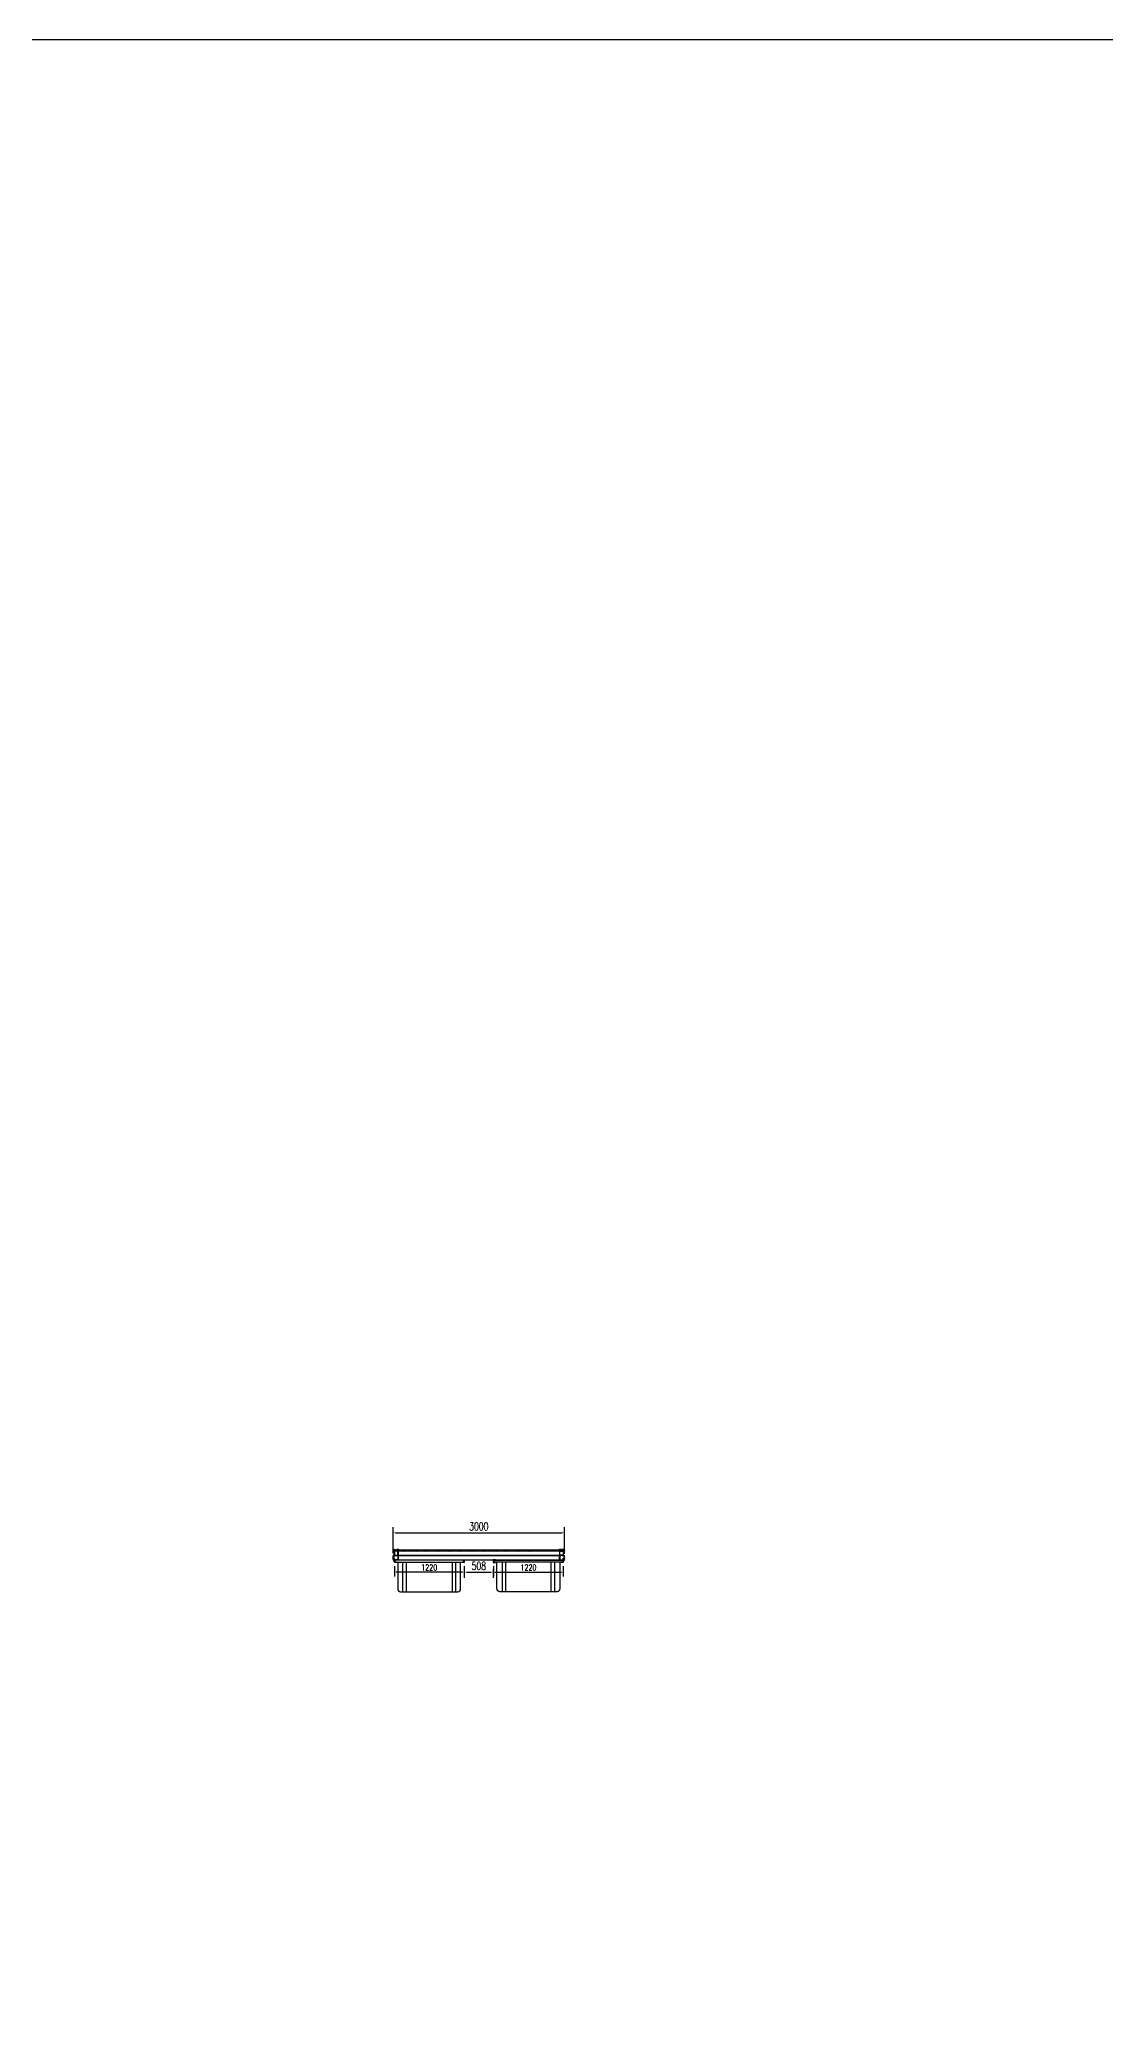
# Model space of a CAD drawing. Header units: millimetres. Extents: x -1905078 to 890385, y 1304549 to 3975677.
# Drawn here: x -1565812 to -1547155, y 1460785 to 1495232 of the extents above; entities that cross this region are included whole.
import ezdxf

# ---------------------------------------------------------------- set-up
doc = ezdxf.new("R2010")
doc.units = ezdxf.units.MM
doc.header["$LTSCALE"] = 1000
doc.layers.get('0').update_dxf_attribs({"linetype": 'CONTINUOUS'})
doc.layers.get('DEFPOINTS').update_dxf_attribs({"linetype": 'CONTINUOUS'})
for name, color, linetype in [('W-STEEL_FRAME钢架', 3, 'CONTINUOUS'), ('W-WOOD_FLOOR木地板', 30, 'CONTINUOUS'), ('浮箱U槽', 5, 'CONTINUOUS'), ('结构', 1, 'CONTINUOUS')]:
    doc.layers.add(name, color=color, linetype=linetype)
doc.styles.add('STANDARD_T3', font='simplex.shx', dxfattribs={"width": 0.7, "bigfont": 'gbcbig.shx'})
doc.dimstyles.new('W&&30', dxfattribs={"dimtxt": 105, "dimasz": 30, "dimexe": 75, "dimexo": 90, "dimgap": 30, "dimtad": 1, "dimdec": 0, "dimzin": 0, "dimdsep": 46, "dimtxsty": 'STANDARD_T3', "dimcen": 0.09, "dimclrd": 1, "dimclre": 1, "dimclrt": 7, "dimazin": 2, "dimtfac": 1, "dimtdec": 0, "dimtix": 1, "dimtmove": 2, "dimatfit": 3, "dimfxl": 100, "dimtolj": 1, "dimtzin": 0, "dimarcsym": 0})
doc.dimstyles.new('W&&40', dxfattribs={"dimtxt": 140, "dimasz": 40, "dimexe": 100, "dimexo": 120, "dimgap": 40, "dimtad": 1, "dimdec": 0, "dimzin": 0, "dimdsep": 46, "dimtxsty": 'STANDARD_T3', "dimcen": 0.09, "dimclrd": 1, "dimclre": 1, "dimclrt": 7, "dimazin": 2, "dimtfac": 1, "dimtdec": 0, "dimtix": 1, "dimtmove": 2, "dimatfit": 3, "dimfxl": 100, "dimtolj": 1, "dimtzin": 0, "dimarcsym": 0})

# ---------------------------------------------------------------- blocks, each defined once
blk = doc.blocks.new('0102')
at = {"color": 5, "lineweight": -3}
for p, q in [((-1521475, 1202749), (-1521475, 1203269)), ((-1521415, 1202749), (-1521415, 1203269)), ((-1520615, 1203269), (-1520615, 1202749)), ((-1520555, 1203269), (-1520555, 1202749))]:
    blk.add_line(p, q, dxfattribs=at)
at = {"color": 5}
blk.add_lwpolyline([(-1521615, 1203299), (-1521615, 1203269), (-1521565, 1203269), (-1520465, 1203268), (-1520415, 1203269), (-1520415, 1203299)], close=True, dxfattribs=at)
at = {"color": 5, "lineweight": -3}
blk.add_lwpolyline([(-1521565, 1203269), (-1521565, 1202799, 0.414214), (-1521515, 1202749), (-1520515, 1202749, 0.414214), (-1520465, 1202799), (-1520465, 1203269)], format="xyb", dxfattribs=at)
blk = doc.blocks.new('*D305')
at = {"layer": 'DEFPOINTS', "color": 0, "transparency": 16777216}
for p in [(-1557865, 1468612), (-1556645, 1468617), (-1556645, 1468420)]:
    blk.add_point(p, dxfattribs=at)
at = {"layer": 'W-STEEL_FRAME钢架', "color": 1, "lineweight": -2, "transparency": 16777216}
for p, q in [((-1557865, 1468522), (-1557865, 1468345)), ((-1556645, 1468527), (-1556645, 1468345)), ((-1557835, 1468420), (-1556675, 1468420))]:
    blk.add_line(p, q, dxfattribs=at)
at = {"layer": 'W-STEEL_FRAME钢架', "color": 1, "transparency": 16777216}
for points in [[(-1557835, 1468425), (-1557835, 1468415), (-1557865, 1468420)], [(-1556675, 1468425), (-1556675, 1468415), (-1556645, 1468420)]]:
    blk.add_solid(points, dxfattribs=at)
at = {"layer": 'W-STEEL_FRAME钢架', "color": 7, "transparency": 16777216, "insert": (-1557255, 1468502), "char_height": 105, "attachment_point": 5, "style": 'STANDARD_T3'}
blk.add_mtext('\\A1;1220', dxfattribs=at)
blk = doc.blocks.new('*D306')
at = {"layer": 'DEFPOINTS', "color": 0, "transparency": 16777216}
for p in [(-1559601, 1468617), (-1558381, 1468612), (-1559601, 1468420)]:
    blk.add_point(p, dxfattribs=at)
at = {"layer": 'W-STEEL_FRAME钢架', "color": 1, "lineweight": -2, "transparency": 16777216}
for p, q in [((-1559601, 1468527), (-1559601, 1468345)), ((-1558381, 1468522), (-1558381, 1468345)), ((-1558411, 1468420), (-1559571, 1468420))]:
    blk.add_line(p, q, dxfattribs=at)
at = {"layer": 'W-STEEL_FRAME钢架', "color": 1, "transparency": 16777216}
for points in [[(-1559571, 1468425), (-1559571, 1468415), (-1559601, 1468420)], [(-1558411, 1468425), (-1558411, 1468415), (-1558381, 1468420)]]:
    blk.add_solid(points, dxfattribs=at)
at = {"layer": 'W-STEEL_FRAME钢架', "color": 7, "transparency": 16777216, "insert": (-1558991, 1468502), "char_height": 105, "attachment_point": 5, "style": 'STANDARD_T3'}
blk.add_mtext('\\A1;1220', dxfattribs=at)
blk = doc.blocks.new('*D304')
at = {"layer": 'DEFPOINTS', "color": 0, "transparency": 16777216}
for p in [(-1556623, 1469109), (-1559623, 1468632), (-1556623, 1468623)]:
    blk.add_point(p, dxfattribs=at)
at = {"layer": 'W-WOOD_FLOOR木地板', "color": 1, "lineweight": -2, "transparency": 16777216}
for p, q in [((-1559623, 1468752), (-1559623, 1469209)), ((-1556623, 1468743), (-1556623, 1469209)), ((-1559583, 1469109), (-1556663, 1469109))]:
    blk.add_line(p, q, dxfattribs=at)
at = {"layer": 'W-WOOD_FLOOR木地板', "color": 1, "transparency": 16777216}
for points in [[(-1559583, 1469116), (-1559583, 1469103), (-1559623, 1469109)], [(-1556663, 1469116), (-1556663, 1469103), (-1556623, 1469109)]]:
    blk.add_solid(points, dxfattribs=at)
at = {"layer": 'W-WOOD_FLOOR木地板', "color": 7, "transparency": 16777216, "insert": (-1558123, 1469219), "char_height": 140, "attachment_point": 5, "style": 'STANDARD_T3'}
blk.add_mtext('\\A1;3000', dxfattribs=at)
blk = doc.blocks.new('*D307')
at = {"layer": 'DEFPOINTS', "color": 0, "transparency": 16777216}
for p in [(-1558377, 1468590), (-1557869, 1468590), (-1557869, 1468420)]:
    blk.add_point(p, dxfattribs=at)
at = {"layer": '浮箱U槽', "color": 1, "lineweight": -2, "transparency": 16777216}
for p, q in [((-1558377, 1468470), (-1558377, 1468320)), ((-1558337, 1468420), (-1557909, 1468420)), ((-1557869, 1468470), (-1557869, 1468320))]:
    blk.add_line(p, q, dxfattribs=at)
at = {"layer": '浮箱U槽', "color": 1, "transparency": 16777216}
for points in [[(-1558337, 1468426), (-1558337, 1468413), (-1558377, 1468420)], [(-1557909, 1468426), (-1557909, 1468413), (-1557869, 1468420)]]:
    blk.add_solid(points, dxfattribs=at)
at = {"layer": '浮箱U槽', "color": 7, "transparency": 16777216, "insert": (-1558123, 1468530), "char_height": 140, "attachment_point": 5, "style": 'STANDARD_T3'}
blk.add_mtext('\\A1;508', dxfattribs=at)

msp = doc.modelspace()

# ---------------------------------------------------------------- hatches: boundary and pattern name
at = {"layer": 'W-WOOD_FLOOR木地板'}
h = msp.add_hatch(dxfattribs=at)
h.set_pattern_fill('木纹01', color=256, scale=50)
h.set_pattern_definition([(360, (-1908762.7, 1643648.53), (200, 200), [10, -190]), (360, (-1908902.7, 1643668.53), (200, 200), [20, -180]), (360, (-1908772.7, 1643678.53), (200, 200), [10, -190]), (360, (-1908892.7, 1643698.53), (200, 200), [10, -190]), (360, (-1908772.7, 1643708.53), (200, 200), [10, -190]), (360, (-1908882.7, 1643718.53), (200, 200), [10, -190]), (360, (-1908772.7, 1643728.53), (200, 200), [10, -190]), (360, (-1908882.7, 1643748.53), (200, 200), [10, -110, 10, -70]), (360, (-1908882.7, 1643768.53), (200, 200), [20, -100, 10, -70]), (360, (-1908892.7, 1643798.53), (200, 200), [10, -30, 10, -80, 10, -60]), (360, (-1908902.7, 1643818.53), (200, 200), [10, -40, 20, -130]), (360, (-1908772.7, 1643828.53), (200, 200), [10, -190]), (360, (-1908902.7, 1643838.53), (200, 200), [10, -50, 10, -130]), (45, (-1908922.7, 1643648.53), (5e-14, 200), [28.2842, -254.55851]), (45, (-1908752.7, 1643648.53), (5e-14, 200), [56.56854, -226.27417]), (45, (-1908752.7, 1643748.53), (5e-14, 200), [14.142, -268.70071]), (45, (-1908922.7, 1643768.53), (5e-14, 200), [42.4264, -240.41631]), (45, (-1908752.7, 1643768.53), (5e-14, 200), [70.71068, -212.13203]), (45, (-1908752.7, 1643798.53), (5e-14, 200), [42.4264, -240.41631]), (315, (-1908792.7, 1643818.53), (200, -9e-14), [14.142, -268.70071]), (315, (-1908862.7, 1643658.53), (200, -9e-14), [28.2842, -254.55851]), (315, (-1908852.7, 1643738.53), (200, -9e-14), [28.2842, -254.55851]), (315, (-1908792.7, 1643698.53), (200, -9e-14), [28.2842, -254.55851]), (315, (-1908802.7, 1643778.53), (200, -9e-14), [28.2842, -254.55851]), (315, (-1908792.7, 1643798.53), (200, -9e-14), [42.4264, -240.41631]), (315, (-1908842.7, 1643678.53), (200, -9e-14), [42.4264, -240.41631]), (315, (-1908812.7, 1643688.53), (200, -9e-14), [42.4264, -240.41631]), (315, (-1908842.7, 1643758.53), (200, -9e-14), [42.4264, -240.41631]), (315, (-1908822.7, 1643768.53), (200, -9e-14), [42.4264, -240.41631]), (26.56505, (-1908912.7, 1643688.535), (200, 8e-08), [22.36068, -424.85292]), (26.56505, (-1908762.7, 1643678.535), (200, 8e-08), [89.44272, -357.77088]), (26.56505, (-1908762.7, 1643708.535), (200, 8e-08), [89.44272, -357.77088]), (26.56505, (-1908762.7, 1643728.535), (200, 8e-08), [89.4428, -134, 44.722, -179.048795]), (26.56505, (-1908742.7, 1643758.535), (200, 8e-08), [22.36068, -424.85292]), (26.56505, (-1908922.7, 1643828.535), (200, 8e-08), [22.36068, -424.85292]), (26.56505, (-1908762.7, 1643828.535), (200, 8e-08), [44.72136, -402.49224]), (333.43495, (-1908812.7, 1643648.535), (200, -8e-08), [44.72136, -402.49224]), (333.43495, (-1908882.7, 1643698.535), (200, -8e-08), [44.72136, -402.49224]), (333.43495, (-1908882.7, 1643668.535), (200, -8e-08), [22.36068, -424.85224]), (333.43495, (-1908872.7, 1643718.535), (200, -8e-08), [67.08204, -380.13156]), (333.43495, (-1908832.7, 1643718.535), (200, -8e-08), [44.72136, -402.49224]), (333.43495, (-1908812.7, 1643728.535), (200, -8e-08), [44.72136, -402.49224]), (333.43495, (-1908872.7, 1643748.535), (200, -8e-08), [22.36068, -424.85224]), (333.43495, (-1908862.7, 1643768.535), (200, -8e-08), [22.36068, -424.85224]), (333.43495, (-1908782.7, 1643808.535), (200, -8e-08), [22.36068, -424.85224]), (333.43495, (-1908792.7, 1643738.535), (200, -8e-08), [22.36068, -424.85224]), (333.43495, (-1908882.7, 1643798.535), (200, -8e-08), [67.08204, -380.13156]), (333.43495, (-1908892.7, 1643818.535), (200, -8e-08), [44.72136, -402.49224]), (333.43495, (-1908782.7, 1643758.535), (200, -8e-08), [22.36, -201.24, 22.36, -201.253595]), (333.43495, (-1908842.7, 1643798.535), (200, -8e-08), [44.72136, -402.49224]), (333.43495, (-1908832.7, 1643818.535), (200, -8e-08), [44.72136, -402.49224]), (333.43495, (-1908892.7, 1643838.535), (200, -8e-08), [44.72136, -402.49224]), (333.43495, (-1908832.7, 1643838.535), (200, -8e-08), [44.72136, -402.49224])])
h.paths.add_polyline_path([(-1559545.6, 1468811.8), (-1559545.6, 1468787.8), (-1557201.9, 1468787.8), (-1557201.9, 1468811.8)])

# ---------------------------------------------------------------- linework, layer by layer
at = {"color": 3, "lineweight": -3}
for p, q in [((-1559622.8, 1468683.7), (-1559622.8, 1468702.6)), ((-1559603.7, 1468749.2), (-1559603.7, 1468792.3)), ((-1559598.2, 1468791.3), (-1559585.7, 1468791.3)), ((-1559587.2, 1468815.9), (-1559586.9, 1468816.4)), ((-1559585.8, 1468816.4), (-1559585.5, 1468815.9)), ((-1559585.2, 1468815.9), (-1559584.9, 1468816.4)), ((-1559583.2, 1468815.9), (-1559582.9, 1468816.4)), ((-1559582.8, 1468816.4), (-1559577.6, 1468816.4)), ((-1559582.8, 1468816.4), (-1559580.9, 1468816.4)), ((-1559572.1, 1468813.9), (-1559572.1, 1468809.6)), ((-1559558.1, 1468809.6), (-1559558.1, 1468813.9)), ((-1559552.5, 1468816.4), (-1559547.4, 1468816.4)), ((-1559538.9, 1468815.9), (-1559539.2, 1468816.4)), ((-1559536.9, 1468815.9), (-1559537.2, 1468816.4)), ((-1559536.3, 1468816.4), (-1559536.6, 1468815.9)), ((-1559535.5, 1468786.8), (-1559535.5, 1468749.2)), ((-1559535.5, 1468682.6), (-1559535.5, 1468633.2)), ((-1559534.9, 1468815.9), (-1559535.2, 1468816.4)), ((-1559532.2, 1468816.4), (-1559529.8, 1468816.4)), ((-1556713.4, 1468816.4), (-1556715.8, 1468816.4)), ((-1556710.7, 1468815.9), (-1556710.4, 1468816.4)), ((-1556710.2, 1468786.8), (-1556710.2, 1468749.2)), ((-1556710.2, 1468682.6), (-1556710.2, 1468633.2)), ((-1556709.3, 1468816.4), (-1556709, 1468815.9)), ((-1556708.7, 1468815.9), (-1556708.4, 1468816.4)), ((-1556706.7, 1468815.9), (-1556706.4, 1468816.4)), ((-1556693.1, 1468816.4), (-1556698.2, 1468816.4)), ((-1556687.6, 1468809.6), (-1556687.6, 1468813.9)), ((-1556673.5, 1468813.9), (-1556673.5, 1468809.6)), ((-1556662.9, 1468816.4), (-1556668, 1468816.4)), ((-1556662.9, 1468816.4), (-1556664.7, 1468816.4)), ((-1556662.4, 1468815.9), (-1556662.7, 1468816.4)), ((-1556660.4, 1468815.9), (-1556660.7, 1468816.4)), ((-1556659.8, 1468816.4), (-1556660.1, 1468815.9)), ((-1556647.4, 1468791.3), (-1556660, 1468791.3)), ((-1556658.4, 1468815.9), (-1556658.7, 1468816.4)), ((-1556641.9, 1468749.2), (-1556641.9, 1468792.3)), ((-1556622.8, 1468683.7), (-1556622.8, 1468702.6))]:
    msp.add_line(p, q, dxfattribs=at)
at = {"color": 0}
msp.add_line((-1559572.1, 1468811.7), (-1559558.1, 1468811.7), dxfattribs=at)
at = {"color": 1, "lineweight": -3}
msp.add_line((-1559535.5, 1468711.2), (-1556710.2, 1468711.2), dxfattribs=at)
at = {"color": 3, "lineweight": -3}
for points in [[(-1559602.7, 1468816.4, 0.4142136), (-1559622.8, 1468796.3), (-1559622.8, 1468794.7)], [(-1559622.8, 1468683.7, 0.1989124), (-1559622.7, 1468683.6), (-1559622.4, 1468683.3, -0.4142136), (-1559622.4, 1468683), (-1559622.7, 1468682.7, 0.1989124), (-1559622.8, 1468682.6)], [(-1559622.8, 1468657.8, 0.4142136), (-1559620.3, 1468655.3), (-1559619, 1468655.3, 0.4142136), (-1559618.8, 1468655.5)], [(-1559622.8, 1468635.7), (-1559622.8, 1468631.7, 0.4142136), (-1559620.8, 1468629.7)], [(-1559591.7, 1468593.5, -0.4142136), (-1559603.7, 1468605.6), (-1559603.7, 1468627.7, 0.4142136), (-1559605.7, 1468629.7), (-1559620.8, 1468629.7)], [(-1559618.8, 1468641, 0.4142136), (-1559619, 1468641.2), (-1559620.3, 1468641.2)], [(-1559618.8, 1468797.4), (-1559618.8, 1468797.4), (-1559602.2, 1468797.4, -0.4142136), (-1559600.2, 1468795.4), (-1559600.2, 1468793.3, 0.4139088), (-1559598.2, 1468791.3)], [(-1559618.8, 1468655.5), (-1559618.8, 1468662.3, -0.4142136), (-1559617.8, 1468663.3), (-1559604.7, 1468663.3, -0.4142136), (-1559603.7, 1468662.3), (-1559603.7, 1468648.8, 0.1989124), (-1559603.7, 1468648.7), (-1559603.4, 1468648.4, -0.4142136), (-1559603.4, 1468648.1), (-1559603.7, 1468647.8, 0.1989124), (-1559603.7, 1468647.7), (-1559603.7, 1468634.2, -0.4142136), (-1559604.7, 1468633.2), (-1559617.8, 1468633.2, -0.4142136), (-1559618.8, 1468634.2), (-1559618.8, 1468641)], [(-1559616.2, 1468712, -0.4035353), (-1559615, 1468711.2), (-1559613.7, 1468703.8, 0.3624885), (-1559612.7, 1468703), (-1559605.7, 1468703, 0.4142136), (-1559603.7, 1468705), (-1559603.7, 1468748.1)], [(-1559605.7, 1468794.3), (-1559612.7, 1468794.3, 0.3624885), (-1559613.7, 1468793.5), (-1559615, 1468786.1)], [(-1559603.7, 1468749.2, 0.1989124), (-1559603.7, 1468749.1), (-1559603.4, 1468748.8, -0.4142136), (-1559603.4, 1468748.5), (-1559603.7, 1468748.2, 0.1989124), (-1559603.7, 1468748.1)], [(-1559602.7, 1468812.4), (-1559602.7, 1468812.4), (-1559586.7, 1468812.4, -0.4142136), (-1559583.7, 1468809.4), (-1559583.7, 1468793.3, -0.4145184), (-1559585.7, 1468791.3)], [(-1559523.4, 1468629.7), (-1559598.7, 1468629.7, 0.4142136), (-1559600.7, 1468627.7), (-1559600.7, 1468605.6, 0.4142136), (-1559591.7, 1468596.5)], [(-1559598, 1468816.4, -0.1989124), (-1559597.8, 1468816.4), (-1559597.5, 1468815.9)], [(-1559597.3, 1468815.9), (-1559597, 1468816.4, -0.1989124), (-1559596.8, 1468816.4), (-1559596, 1468816.4, -0.1989124), (-1559595.8, 1468816.4), (-1559595.5, 1468815.9)], [(-1559595.3, 1468815.9), (-1559595, 1468816.4, -0.1989124), (-1559594.8, 1468816.4), (-1559594, 1468816.4, -0.1989124), (-1559593.8, 1468816.4), (-1559593.5, 1468815.9)], [(-1559593.2, 1468815.9), (-1559592.9, 1468816.4, -0.1989124), (-1559592.8, 1468816.4), (-1559592, 1468816.4, -0.1989124), (-1559591.8, 1468816.4), (-1559591.5, 1468815.9)], [(-1559575.1, 1468593.6), (-1559574.8, 1468593.9, -0.4142136), (-1559574.5, 1468593.9), (-1559574.2, 1468593.6, 0.1989124), (-1559574, 1468593.5), (-1559565.6, 1468593.5, 0.4142136), (-1559564.6, 1468594.5), (-1559564.6, 1468595.5, 0.4142136), (-1559565.6, 1468596.5), (-1559591.7, 1468596.5)], [(-1559575.1, 1468593.6, -0.1989124), (-1559575.2, 1468593.5), (-1559591.7, 1468593.5)], [(-1559591.2, 1468815.9), (-1559590.9, 1468816.4, -0.1989124), (-1559590.8, 1468816.4), (-1559590, 1468816.4, -0.1989124), (-1559589.8, 1468816.4), (-1559589.5, 1468815.9)], [(-1559589.2, 1468815.9), (-1559588.9, 1468816.4, -0.1989124), (-1559588.8, 1468816.4), (-1559587.9, 1468816.4, -0.1989124), (-1559587.8, 1468816.4), (-1559587.5, 1468815.9)], [(-1559586.9, 1468816.4, -0.1989124), (-1559586.8, 1468816.4), (-1559585.9, 1468816.4)], [(-1559584.8, 1468816.4), (-1559583.9, 1468816.4, -0.1989124), (-1559583.8, 1468816.4), (-1559583.5, 1468815.9)], [(-1559565.7, 1468791.3), (-1559579.1, 1468791.3, -0.4142136), (-1559580.1, 1468792.3), (-1559580.1, 1468808.4, -0.4142136), (-1559579.1, 1468809.4), (-1559572.3, 1468809.4)], [(-1559564.5, 1468791.3, 0.1989124), (-1559564.6, 1468791.3), (-1559564.9, 1468791, -0.4142136), (-1559565.2, 1468791), (-1559565.5, 1468791.3, 0.1989124), (-1559565.7, 1468791.3)], [(-1559564.5, 1468791.3), (-1559551, 1468791.3, 0.4142136), (-1559550, 1468792.3), (-1559550, 1468808.4, 0.4142136), (-1559551, 1468809.4), (-1559557.9, 1468809.4)], [(-1559547, 1468815.9), (-1559547.3, 1468816.4, 0.1989124), (-1559547.4, 1468816.4), (-1559549.2, 1468816.4)], [(-1559544.9, 1468815.9), (-1559545.3, 1468816.4, 0.1989124), (-1559545.4, 1468816.4), (-1559546.2, 1468816.4, 0.1989124), (-1559546.4, 1468816.4), (-1559546.7, 1468815.9)], [(-1559535.5, 1468786.8, 0.4142136), (-1559536.5, 1468787.8), (-1559545.5, 1468787.8, -0.4142136), (-1559546.5, 1468788.8), (-1559546.5, 1468812.4, -0.4142136), (-1559545.5, 1468813.4)], [(-1559522.4, 1468813.9), (-1559522.4, 1468813.6, -0.4142136), (-1559522.6, 1468813.4), (-1559545.5, 1468813.4)], [(-1559542.9, 1468815.9), (-1559543.2, 1468816.4, 0.1989124), (-1559543.4, 1468816.4), (-1559544.2, 1468816.4, 0.1989124), (-1559544.4, 1468816.4), (-1559544.7, 1468815.9)], [(-1559540.9, 1468815.9), (-1559541.2, 1468816.4, 0.1989124), (-1559541.4, 1468816.4), (-1559542.2, 1468816.4, 0.1989124), (-1559542.4, 1468816.4), (-1559542.7, 1468815.9)], [(-1559539.4, 1468816.4), (-1559540.2, 1468816.4, 0.1989124), (-1559540.3, 1468816.4), (-1559540.6, 1468815.9)], [(-1559537.4, 1468816.4), (-1559538.2, 1468816.4, 0.1989124), (-1559538.3, 1468816.4), (-1559538.6, 1468815.9)], [(-1559535.4, 1468816.4), (-1559536.2, 1468816.4, 0.1989124), (-1559536.3, 1468816.4)], [(-1559535.5, 1468711.2), (-1559535.5, 1468633.2, 2.4142136), (-1559535, 1468632.7), (-1559523.4, 1468632.7, -0.4142136), (-1559522.4, 1468631.7), (-1559522.4, 1468630.7, -0.4142136), (-1559523.4, 1468629.7)], [(-1559535.5, 1468749.1), (-1559535.8, 1468748.8, 0.4142136), (-1559535.8, 1468748.5), (-1559535.5, 1468748.2, -0.1989124), (-1559535.5, 1468748.1), (-1559535.5, 1468748.1), (-1559535.5, 1468683.7)], [(-1559535.5, 1468683.6), (-1559535.8, 1468683.3, 0.4142136), (-1559535.8, 1468683), (-1559535.5, 1468682.7)], [(-1559532.9, 1468815.9), (-1559533.2, 1468816.4, 0.1989124), (-1559533.3, 1468816.4), (-1559534.2, 1468816.4, 0.1989124), (-1559534.3, 1468816.4), (-1559534.6, 1468815.9)], [(-1559532.2, 1468816.4, 0.1989124), (-1559532.3, 1468816.4), (-1559532.6, 1468815.9)], [(-1556723.2, 1468813.9), (-1556723.2, 1468813.6, 0.4142136), (-1556723, 1468813.4), (-1556700.1, 1468813.4)], [(-1556710.2, 1468711.2), (-1556710.2, 1468633.2, -2.4142136), (-1556710.7, 1468632.7), (-1556722.2, 1468632.7, 0.4142136), (-1556723.2, 1468631.7), (-1556723.2, 1468630.7, 0.4142136), (-1556722.2, 1468629.7)], [(-1556722.2, 1468629.7), (-1556646.9, 1468629.7, -0.4142136), (-1556644.9, 1468627.7), (-1556644.9, 1468605.6, -0.4142136), (-1556653.9, 1468596.5)], [(-1556713.4, 1468816.4, -0.1989124), (-1556713.3, 1468816.4), (-1556713, 1468815.9)], [(-1556712.7, 1468815.9), (-1556712.4, 1468816.4, -0.1989124), (-1556712.3, 1468816.4), (-1556711.4, 1468816.4, -0.1989124), (-1556711.3, 1468816.4), (-1556711, 1468815.9)], [(-1556710.3, 1468816.4), (-1556709.4, 1468816.4, -0.1989124), (-1556709.3, 1468816.4)], [(-1556710.2, 1468786.8, -0.4142136), (-1556709.1, 1468787.8), (-1556700.1, 1468787.8, 0.4142136), (-1556699.1, 1468788.8), (-1556699.1, 1468812.4, 0.4142136), (-1556700.1, 1468813.4)], [(-1556710.1, 1468749.1), (-1556709.8, 1468748.8, -0.4142136), (-1556709.8, 1468748.5), (-1556710.1, 1468748.2, 0.1989124), (-1556710.2, 1468748.1), (-1556710.2, 1468748.1), (-1556710.2, 1468683.7)], [(-1556710.1, 1468683.6), (-1556709.8, 1468683.3, -0.4142136), (-1556709.8, 1468683), (-1556710.1, 1468682.7)], [(-1556708.3, 1468816.4), (-1556707.4, 1468816.4, -0.1989124), (-1556707.3, 1468816.4), (-1556707, 1468815.9)], [(-1556706.2, 1468816.4), (-1556705.4, 1468816.4, -0.1989124), (-1556705.3, 1468816.4), (-1556705, 1468815.9)], [(-1556704.7, 1468815.9), (-1556704.4, 1468816.4, -0.1989124), (-1556704.2, 1468816.4), (-1556703.4, 1468816.4, -0.1989124), (-1556703.3, 1468816.4), (-1556703, 1468815.9)], [(-1556702.7, 1468815.9), (-1556702.4, 1468816.4, -0.1989124), (-1556702.2, 1468816.4), (-1556701.4, 1468816.4, -0.1989124), (-1556701.3, 1468816.4), (-1556701, 1468815.9)], [(-1556700.7, 1468815.9), (-1556700.4, 1468816.4, -0.1989124), (-1556700.2, 1468816.4), (-1556699.4, 1468816.4, -0.1989124), (-1556699.2, 1468816.4), (-1556698.9, 1468815.9)], [(-1556698.7, 1468815.9), (-1556698.4, 1468816.4, -0.1989124), (-1556698.2, 1468816.4), (-1556696.4, 1468816.4)], [(-1556681.1, 1468791.3), (-1556694.6, 1468791.3, -0.4142136), (-1556695.6, 1468792.3), (-1556695.6, 1468808.4, -0.4142136), (-1556694.6, 1468809.4), (-1556687.8, 1468809.4)], [(-1556681.1, 1468791.3, -0.1989124), (-1556681, 1468791.3), (-1556680.7, 1468791, 0.4142136), (-1556680.4, 1468791), (-1556680.1, 1468791.3, -0.1989124), (-1556679.9, 1468791.3)], [(-1556670.5, 1468593.6), (-1556670.8, 1468593.9, 0.4142136), (-1556671.1, 1468593.9), (-1556671.4, 1468593.6, -0.1989124), (-1556671.6, 1468593.5), (-1556680, 1468593.5, -0.4142136), (-1556681, 1468594.5), (-1556681, 1468595.5, -0.4142136), (-1556680, 1468596.5), (-1556653.9, 1468596.5)], [(-1556679.9, 1468791.3), (-1556666.5, 1468791.3, 0.4142136), (-1556665.5, 1468792.3), (-1556665.5, 1468808.4, 0.4142136), (-1556666.5, 1468809.4), (-1556673.3, 1468809.4)], [(-1556670.5, 1468593.6, 0.1989124), (-1556670.4, 1468593.5), (-1556653.9, 1468593.5)], [(-1556660.8, 1468816.4), (-1556661.7, 1468816.4, 0.1989124), (-1556661.8, 1468816.4), (-1556662.1, 1468815.9)], [(-1556642.9, 1468812.4), (-1556642.9, 1468812.4), (-1556658.9, 1468812.4, 0.4142136), (-1556662, 1468809.4), (-1556662, 1468793.3, 0.4145184), (-1556660, 1468791.3)], [(-1556658.7, 1468816.4, 0.1989124), (-1556658.8, 1468816.4), (-1556659.7, 1468816.4)], [(-1556656.4, 1468815.9), (-1556656.7, 1468816.4, 0.1989124), (-1556656.8, 1468816.4), (-1556657.7, 1468816.4, 0.1989124), (-1556657.8, 1468816.4), (-1556658.1, 1468815.9)], [(-1556654.4, 1468815.9), (-1556654.7, 1468816.4, 0.1989124), (-1556654.8, 1468816.4), (-1556655.7, 1468816.4, 0.1989124), (-1556655.8, 1468816.4), (-1556656.1, 1468815.9)], [(-1556652.4, 1468815.9), (-1556652.7, 1468816.4, 0.1989124), (-1556652.8, 1468816.4), (-1556653.7, 1468816.4, 0.1989124), (-1556653.8, 1468816.4), (-1556654.1, 1468815.9)], [(-1556653.9, 1468593.5, 0.4142136), (-1556641.9, 1468605.6), (-1556641.9, 1468627.7, -0.4142136), (-1556639.9, 1468629.7), (-1556624.8, 1468629.7)], [(-1556650.4, 1468815.9), (-1556650.7, 1468816.4, 0.1989124), (-1556650.8, 1468816.4), (-1556651.6, 1468816.4, 0.1989124), (-1556651.8, 1468816.4), (-1556652.1, 1468815.9)], [(-1556648.4, 1468815.9), (-1556648.7, 1468816.4, 0.1989124), (-1556648.8, 1468816.4), (-1556649.6, 1468816.4, 0.1989124), (-1556649.8, 1468816.4), (-1556650.1, 1468815.9)], [(-1556647.6, 1468816.4, 0.1989124), (-1556647.8, 1468816.4), (-1556648.1, 1468815.9)], [(-1556626.9, 1468797.4), (-1556626.9, 1468797.4), (-1556643.4, 1468797.4, 0.4142136), (-1556645.4, 1468795.4), (-1556645.4, 1468793.3, -0.4139088), (-1556647.4, 1468791.3)], [(-1556642.9, 1468816.4, -0.4142136), (-1556622.8, 1468796.3), (-1556622.8, 1468794.7)], [(-1556641.9, 1468749.2, -0.1989124), (-1556641.9, 1468749.1), (-1556642.2, 1468748.8, 0.4142136), (-1556642.2, 1468748.5), (-1556641.9, 1468748.2, -0.1989124), (-1556641.9, 1468748.1)], [(-1556626.8, 1468655.5), (-1556626.8, 1468662.3, 0.4142136), (-1556627.8, 1468663.3), (-1556640.9, 1468663.3, 0.4142136), (-1556641.9, 1468662.3), (-1556641.9, 1468648.8, -0.1989124), (-1556641.9, 1468648.7), (-1556642.2, 1468648.4, 0.4142136), (-1556642.2, 1468648.1), (-1556641.9, 1468647.8, -0.1989124), (-1556641.9, 1468647.7), (-1556641.9, 1468634.2, 0.4142136), (-1556640.9, 1468633.2), (-1556627.8, 1468633.2, 0.4142136), (-1556626.8, 1468634.2), (-1556626.8, 1468641)], [(-1556629.5, 1468712, 0.4035353), (-1556630.6, 1468711.2), (-1556632, 1468703.8, -0.3624885), (-1556633, 1468703), (-1556639.9, 1468703, -0.4142136), (-1556641.9, 1468705), (-1556641.9, 1468748.1)], [(-1556639.9, 1468794.3), (-1556633, 1468794.3, -0.3624885), (-1556632, 1468793.5), (-1556630.6, 1468786.1)], [(-1556622.8, 1468657.8, -0.4142136), (-1556625.3, 1468655.3), (-1556626.6, 1468655.3, -0.4142136), (-1556626.8, 1468655.5)], [(-1556626.8, 1468641, -0.4142136), (-1556626.6, 1468641.2), (-1556625.3, 1468641.2)], [(-1556622.8, 1468635.7), (-1556622.8, 1468631.7, -0.4142136), (-1556624.8, 1468629.7)], [(-1556622.8, 1468683.7, -0.1989124), (-1556622.9, 1468683.6), (-1556623.2, 1468683.3, 0.4142136), (-1556623.2, 1468683), (-1556622.9, 1468682.7, -0.1989124), (-1556622.8, 1468682.6)]]:
    msp.add_lwpolyline(points, format="xyb", dxfattribs=at)
for points in [[(-1559622.8, 1468657.8), (-1559622.8, 1468668.2), (-1559622.8, 1468682.6)], [(-1559602.7, 1468816.4), (-1559598, 1468816.4), (-1559600.4, 1468816.4)], [(-1556642.9, 1468816.4), (-1556647.6, 1468816.4), (-1556645.3, 1468816.4)], [(-1556622.8, 1468657.8), (-1556622.8, 1468668.2), (-1556622.8, 1468682.6)]]:
    msp.add_lwpolyline(points, dxfattribs=at)
for points in [[(-1559539, 1468636.2, -0.4142136), (-1559542, 1468633.2), (-1559597.2, 1468633.2, -0.4142136), (-1559600.2, 1468636.2), (-1559600.2, 1468663.8, 0.4142136), (-1559603.2, 1468666.8), (-1559616.3, 1468666.8, -0.4142136), (-1559619.3, 1468669.8), (-1559619.3, 1468695.4, -0.4142136), (-1559616.3, 1468698.4), (-1559603.2, 1468698.4, 0.4142136), (-1559600.2, 1468701.5), (-1559600.2, 1468711, -0.4142136), (-1559598.2, 1468713), (-1559542, 1468713, -0.4142136), (-1559539, 1468710)], [(-1559547, 1468784.3, -0.356394), (-1559550, 1468786.7, 0.356394), (-1559551.9, 1468788.3), (-1559597.2, 1468788.3, 0.4142136), (-1559600.2, 1468785.3), (-1559600.2, 1468718, 0.4142136), (-1559598.2, 1468716), (-1559542, 1468716, 0.4142136), (-1559539, 1468719), (-1559539, 1468781.3, 0.4142136), (-1559542, 1468784.3)], [(-1556698.6, 1468784.3, 0.356394), (-1556695.7, 1468786.7, -0.356394), (-1556693.7, 1468788.3), (-1556648.4, 1468788.3, -0.4142136), (-1556645.4, 1468785.3), (-1556645.4, 1468718, -0.4142136), (-1556647.4, 1468716), (-1556703.6, 1468716, -0.4142136), (-1556706.6, 1468719), (-1556706.6, 1468781.3, -0.4142136), (-1556703.6, 1468784.3)], [(-1556706.6, 1468636.2, 0.4142136), (-1556703.6, 1468633.2), (-1556648.4, 1468633.2, 0.4142136), (-1556645.4, 1468636.2), (-1556645.4, 1468663.8, -0.4142136), (-1556642.4, 1468666.8), (-1556629.3, 1468666.8, 0.4142136), (-1556626.3, 1468669.8), (-1556626.3, 1468695.4, 0.4142136), (-1556629.3, 1468698.4), (-1556642.4, 1468698.4, -0.4142136), (-1556645.4, 1468701.5), (-1556645.4, 1468711, 0.4142136), (-1556647.4, 1468713), (-1556703.6, 1468713, 0.4142136), (-1556706.6, 1468710)]]:
    msp.add_lwpolyline(points, format="xyb", close=True, dxfattribs=at)
msp.add_lwpolyline([(-1559535.5, 1468632.7), (-1556710.2, 1468632.7), (-1556710.2, 1468710.7), (-1559535.5, 1468710.7)], close=True, dxfattribs=at)
at = {"color": 4}
for points in [[(-1558376.7, 1468633.2), (-1558376.7, 1468590.2), (-1558416.7, 1468590.2), (-1558416.7, 1468594.2), (-1558380.7, 1468594.2), (-1558380.7, 1468629.2), (-1558416.7, 1468629.2), (-1558416.7, 1468633.2)], [(-1557868.9, 1468633.2), (-1557868.9, 1468590.2), (-1557828.9, 1468590.2), (-1557828.9, 1468594.2), (-1557864.9, 1468594.2), (-1557864.9, 1468629.2), (-1557828.9, 1468629.2), (-1557828.9, 1468633.2)]]:
    msp.add_lwpolyline(points, close=True, dxfattribs=at)
at = {"color": 3, "lineweight": -3}
for centre, radius, start, end in [((-1559612.9, 1468794.7), 9.88, 179.70936, 251.9861), ((-1559612.7, 1468702.5), 10.1, 110.04221, 179.70548), ((-1559616.2, 1468636), 6.62, 128.30466, 182.80743), ((-1559602.8, 1468796.4), 16, 89.81657, 176.44721), ((-1559616, 1468786.3), 1, 270, 349.7), ((-1559605.7, 1468792.3), 2.01, 0, 90), ((-1559597.4, 1468816), 0.201, 225, 315), ((-1559595.4, 1468816), 0.201, 225, 315), ((-1559593.4, 1468816), 0.201, 225, 315), ((-1559591.4, 1468816), 0.201, 225, 315), ((-1559589.4, 1468816), 0.201, 225, 315), ((-1559587.4, 1468816), 0.201, 225, 315), ((-1559585.9, 1468816.2), 0.201, 45, 90), ((-1559585.4, 1468816), 0.201, 225, 315), ((-1559584.8, 1468816.2), 0.201, 90, 135), ((-1559583.3, 1468816), 0.201, 225, 315), ((-1559582.8, 1468816.2), 0.201, 90, 135), ((-1559577.3, 1468809.8), 6.62, 38.30466, 92.80743), ((-1559572.3, 1468809.6), 0.201, 270, 0.27411), ((-1559552.9, 1468809.8), 6.62, 87.19257, 141.69534), ((-1559557.9, 1468809.6), 0.201, 180, 270), ((-1559546.8, 1468816), 0.201, 225, 315), ((-1559544.8, 1468816), 0.201, 225, 315), ((-1559542.8, 1468816), 0.201, 225, 315), ((-1559540.8, 1468816), 0.201, 225, 315), ((-1559539.4, 1468816.2), 0.201, 45, 90), ((-1559538.8, 1468816), 0.201, 225, 315), ((-1559537.4, 1468816.2), 0.201, 45, 90), ((-1559536.8, 1468816), 0.201, 225, 315), ((-1559535.7, 1468749.2), 0.201, 315, 0), ((-1559535.7, 1468683.7), 0.201, 315, 0), ((-1559535.7, 1468682.6), 0.201, 360, 45), ((-1559535.4, 1468816.2), 0.201, 45, 90), ((-1559534.8, 1468816), 0.201, 225, 315), ((-1559532.8, 1468816), 0.201, 225, 315), ((-1559530.4, 1468802.6), 13.8, 54.83943, 92.38149), ((-1556715.2, 1468802.6), 13.8, 87.61851, 125.16057), ((-1556712.9, 1468816), 0.201, 225, 315), ((-1556710.8, 1468816), 0.201, 225, 315), ((-1556710.3, 1468816.2), 0.201, 90, 135), ((-1556709.9, 1468749.2), 0.201, 180, 225), ((-1556709.9, 1468683.7), 0.201, 180, 225), ((-1556709.9, 1468682.6), 0.201, 135, 180), ((-1556708.8, 1468816), 0.201, 225, 315), ((-1556708.3, 1468816.2), 0.201, 90, 135), ((-1556706.8, 1468816), 0.201, 225, 315), ((-1556706.2, 1468816.2), 0.201, 90, 135), ((-1556704.8, 1468816), 0.201, 225, 315), ((-1556702.8, 1468816), 0.201, 225, 315), ((-1556700.8, 1468816), 0.201, 225, 315), ((-1556698.8, 1468816), 0.201, 225, 315), ((-1556692.8, 1468809.8), 6.62, 38.30466, 92.80743), ((-1556687.8, 1468809.6), 0.201, 270, 360), ((-1556668.3, 1468809.8), 6.62, 87.19257, 141.69534), ((-1556673.3, 1468809.6), 0.201, 179.72589, 270), ((-1556662.9, 1468816.2), 0.201, 45, 90), ((-1556662.3, 1468816), 0.201, 225, 315), ((-1556660.8, 1468816.2), 0.201, 45, 90), ((-1556660.3, 1468816), 0.201, 225, 315), ((-1556659.7, 1468816.2), 0.201, 90, 135), ((-1556658.3, 1468816), 0.201, 225, 315), ((-1556656.2, 1468816), 0.201, 225, 315), ((-1556654.2, 1468816), 0.201, 225, 315), ((-1556652.2, 1468816), 0.201, 225, 315), ((-1556650.2, 1468816), 0.201, 225, 315), ((-1556648.2, 1468816), 0.201, 225, 315), ((-1556642.8, 1468796.4), 16, 3.55279, 90.18343), ((-1556639.9, 1468792.3), 2.01, 90, 180), ((-1556629.6, 1468786.3), 1, 190.3, 270), ((-1556632.7, 1468794.7), 9.88, 288.0139, 0.29064), ((-1556632.9, 1468702.5), 10.1, 0.29452, 69.95779), ((-1556629.4, 1468636), 6.62, 357.19257, 51.69534)]:
    msp.add_arc(centre, radius, start, end, dxfattribs=at)
at = {"layer": 'W-WOOD_FLOOR木地板'}
msp.add_lwpolyline([(-1559545.6, 1468811.8), (-1556701.9, 1468811.8), (-1556701.9, 1468787.8), (-1559545.6, 1468787.8)], close=True, dxfattribs=at)
at = {"layer": '结构'}
msp.add_lwpolyline([(-1905077.5, 1495232.2), (-1382729.3, 1495232.2), (-1382729.3, 1352095.5), (-1905077.5, 1352095.5)], close=True, dxfattribs=at)

# ---------------------------------------------------------------- block references
at = {"color": 0}
msp.add_blockref('0102', (-37975.9, 265328.1), dxfattribs=at)
at = {"color": 0, "xscale": -1}
msp.add_blockref('0102', (-3078269.7, 265328.1), dxfattribs=at)

# ---------------------------------------------------------------- dimensions: what is measured, and where the dimension line sits
at = {"layer": 'W-STEEL_FRAME钢架'}
dim = msp.add_linear_dim(base=(-1559600.7, 1468419.6), p1=(-1558380.7, 1468611.7), p2=(-1559600.7, 1468616.6), angle=180, dimstyle='W&&30', dxfattribs=at)
dim.commit()
dim.dimension.update_dxf_attribs({"geometry": '*D306', "text_midpoint": (-1558990.7, 1468502.1)})
dim = msp.add_linear_dim(base=(-1556644.9, 1468419.6), p1=(-1557864.9, 1468611.7), p2=(-1556644.9, 1468616.6), dimstyle='W&&30', dxfattribs=at)
dim.commit()
dim.dimension.update_dxf_attribs({"geometry": '*D305', "text_midpoint": (-1557254.9, 1468502.1)})
at = {"layer": 'W-WOOD_FLOOR木地板'}
dim = msp.add_linear_dim(base=(-1556622.8, 1469109.2), p1=(-1559622.8, 1468631.6), p2=(-1556622.8, 1468623.4), angle=180, dimstyle='W&&40', dxfattribs=at)
dim.commit()
dim.dimension.update_dxf_attribs({"geometry": '*D304', "text_midpoint": (-1558122.8, 1469219.2)})
at = {"layer": '浮箱U槽'}
dim = msp.add_linear_dim(base=(-1557868.9, 1468419.6), p1=(-1558376.7, 1468590.2), p2=(-1557868.9, 1468590.2), dimstyle='W&&40', dxfattribs=at)
dim.commit()
dim.dimension.update_dxf_attribs({"geometry": '*D307', "text_midpoint": (-1558122.8, 1468529.6)})

doc.saveas('drawing.dxf')
